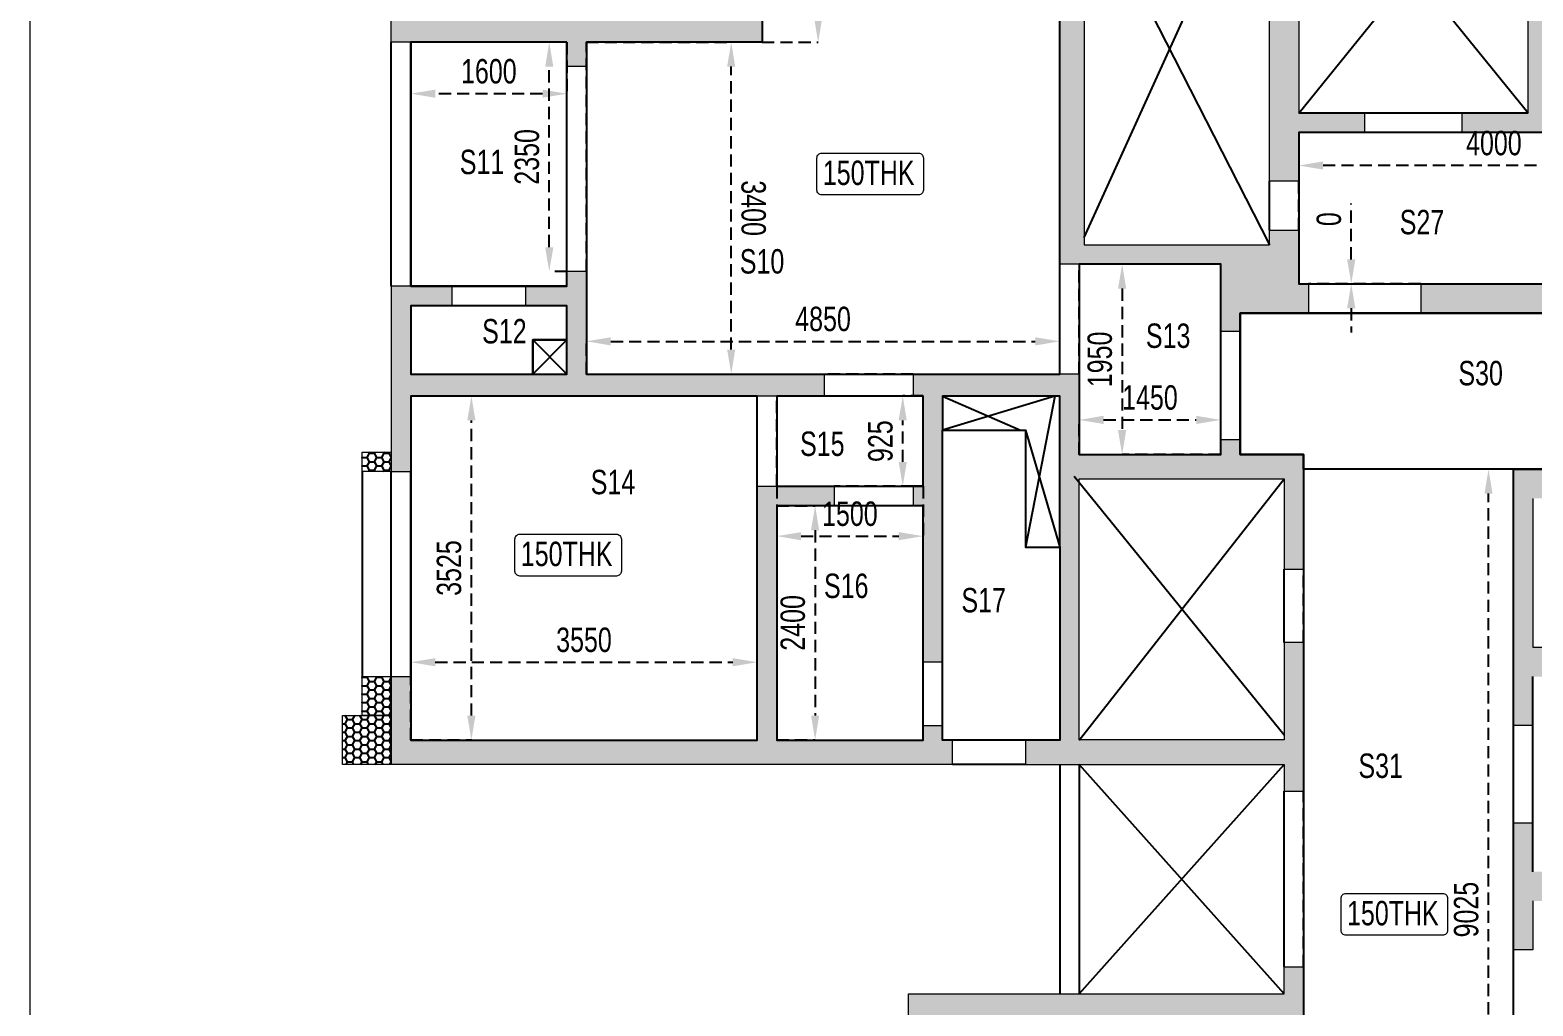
# Model space of a CAD drawing. Header units: millimetres. Extents: x 352 to 36305, y 188 to 51036.
# Drawn here: x 352 to 15754, y 32827 to 42827 of the extents above; entities that cross this region are included whole.
import ezdxf

# ---------------------------------------------------------------- set-up
doc = ezdxf.new("R2010")
doc.units = ezdxf.units.MM
doc.linetypes.add('HIDDEN', pattern=[0.375, 0.25, -0.125])
for name, color, linetype in [('$1$S-Non-Strl-RCW Hatch', 7, 'Continuous'), ('S-BEAM', 4, 'HIDDEN'), ('S-BEAM 1', 6, 'Continuous'), ('S-CUTOUT', 25, 'Continuous'), ('S-WALL HATCH', 251, 'Continuous')]:
    doc.layers.add(name, color=color, linetype=linetype)
for name, color, linetype, lineweight in [("S-BEAM NO'S", 2, 'Continuous', 20), ('S-GENERAL', 252, 'Continuous', 20), ('s-text', 20, 'Continuous', 13), ('S-WALL', 100, 'Continuous', 20)]:
    doc.layers.add(name, color=color, linetype=linetype, lineweight=lineweight)
doc.styles.add('Dim.s & Anno.(Misc.)', font='ARIALN.TTF')
doc.styles.add('SOBHA', font='swisscl.ttf')
doc.dimstyles.new('S-100-2', dxfattribs={"dimscale": 100, "dimtxt": 2.5, "dimasz": 2.5, "dimexe": 0, "dimexo": 0, "dimgap": 1, "dimtad": 1, "dimdec": 0, "dimzin": 0, "dimdsep": 46, "dimtxsty": 'SOBHA', "dimcen": 0.0895, "dimclrd": 8, "dimclre": 8, "dimclrt": 2, "dimadec": 0, "dimazin": 0, "dimtfac": 1, "dimtdec": 0, "dimtofl": 0, "dimtmove": 0, "dimatfit": 3, "dimfxl": 0.18, "dimtolj": 1, "dimtzin": 0, "dimlwd": -1, "dimlwe": -1, "dimarcsym": 1})

# ---------------------------------------------------------------- blocks, each defined once
blk = doc.blocks.new('W02-TP-WALLS')
at = {"layer": 'S-WALL HATCH', "ltscale": 7.5, "transparency": 33554687}
h = blk.add_hatch(color=251, dxfattribs=at)
h.dxf.hatch_style = 1
h.paths.add_polyline_path([(457715, -262390), (457615, -262390), (457615, -261440), (457415, -261440), (457415, -262390), (455915, -262390), (455915, -259990), (455915, -259790), (455715, -259790), (455715, -262390), (452215, -262390), (452215, -261640), (452015, -261640), (452015, -262390), (452015, -262690), (457715, -262690)])
h.paths.add_polyline_path([(459965, -260140), (459115, -260140), (459115, -258540), (458865, -258540), (458865, -259790), (457665, -259790), (457665, -258540), (457415, -258540), (457415, -258765), (457415, -259790), (456825, -259790), (456825, -259990), (457415, -259990), (457415, -260790), (457615, -260790), (457615, -259990), (458865, -259990), (458865, -260390), (459765, -260390), (459765, -262390), (459248, -262390), (459248, -262690), (459965, -262690), (460140, -262690), (460140, -262490), (459965, -262490), (459965, -260340)])
h.paths.add_polyline_path([(456405, -258540), (455815, -258540), (455815, -256800), (455615, -256800), (455615, -258540), (452215, -258540), (452215, -257915), (452015, -257915), (452015, -259540), (452215, -259540), (452215, -258765), (456405, -258765)])
h.paths.add_polyline_path([(461815, -255140), (461565, -255140), (461565, -255390), (461565, -255640), (461565, -257190), (459115, -257190), (459115, -256600), (458865, -256600), (458865, -257440), (459115, -257440), (461565, -257440), (461565, -258790), (461815, -258790)])
h.paths.add_polyline_path([(460765, -255390), (459115, -255390), (459115, -253340), (461565, -253340), (461565, -253640), (461815, -253640), (461815, -253140), (462531, -253140), (462531, -252890), (461365, -252890), (461165, -252890), (461165, -253090), (459065, -253090), (458865, -253090), (458865, -255790), (459115, -255790), (459115, -255640), (460765, -255640)])
h.paths.add_polyline_path([(455815, -254940), (454015, -254940), (453815, -254940), (452015, -254940), (452015, -255190), (452015, -255815), (452215, -255815), (452215, -255190), (455615, -255190), (455615, -255890), (455815, -255890), (455815, -255190)])
h.paths.add_polyline_path([(457615, -251290), (457515, -251290), (457515, -250665), (457315, -250665), (457315, -251290), (452015, -251290), (452015, -251540), (452015, -252440), (452265, -252440), (452265, -252240), (452265, -251540), (453815, -251540), (453815, -252240), (453815, -252440), (453815, -252590), (454015, -252590), (454015, -251540), (457615, -251540)])
h.paths.add_polyline_path([(461365, -247890), (461365, -247640), (461365, -247365), (461165, -247365), (461165, -247640), (457315, -247640), (457315, -247890), (457315, -248565), (457515, -248565), (457515, -247890), (461165, -247890), (461165, -251290), (458525, -251290), (458525, -251540), (458865, -251540), (459065, -251540), (461165, -251540), (461165, -251541), (461365, -251541), (461365, -251540), (461365, -251290)])
h.paths.add_polyline_path([(473615, -261965), (473415, -261965), (473415, -262390), (471815, -262390), (471615, -262390), (469265, -262390), (469265, -258515), (469915, -258515), (469915, -258315), (469215, -258315), (469215, -258200), (469015, -258200), (469015, -258315), (469015, -261240), (468115, -261240), (468115, -261440), (469015, -261440), (469015, -262490), (468415, -262490), (468215, -262490), (468215, -262690), (469015, -262690), (473615, -262690)])
h.paths.add_polyline_path([(476465, -260090), (476465, -259690), (476265, -259690), (476265, -260090), (474565, -260090), (474565, -259640), (474365, -259640), (474365, -260090), (471815, -260090), (471815, -258540), (472605, -258540), (472605, -258315), (472515, -258315), (472515, -256550), (472315, -256550), (472315, -258315), (471615, -258315), (471015, -258315), (471015, -258515), (471615, -258515), (471615, -260090), (471615, -260340), (471815, -260340), (473415, -260340), (473415, -260765), (473615, -260765), (473615, -260340), (474365, -260340), (476465, -260340)])
h.paths.add_polyline_path([(476465, -257665), (476265, -257665), (476265, -258315), (474365, -258315), (473415, -258315), (473415, -258540), (474365, -258540), (474365, -258990), (474565, -258990), (474565, -258540), (476265, -258540), (476265, -258940), (476465, -258940)], flags=17)
h.paths.add_polyline_path([(476465, -254690), (474715, -254690), (474515, -254690), (472315, -254690), (472315, -254915), (472315, -255640), (472515, -255640), (472515, -254915), (476265, -254915), (476265, -255565), (476465, -255565), (476465, -254915)])
h.paths.add_polyline_path([(469215, -254480), (469015, -254480), (469015, -255140), (467315, -255140), (467315, -253090), (467415, -253090), (467415, -252890), (467315, -252890), (465215, -252890), (464331, -252890), (464331, -253140), (465215, -253140), (465465, -253140), (467065, -253140), (467065, -254190), (466265, -254190), (466265, -254390), (467065, -254390), (467065, -256940), (466915, -256940), (466915, -257190), (469015, -257190), (469015, -257290), (469215, -257290), (469215, -257190), (469215, -256940), (469215, -256840), (469015, -256840), (469015, -256940), (467315, -256940), (467315, -255340), (469015, -255340), (469015, -256030), (469215, -256030)])
h.paths.add_polyline_path([(465465, -257190), (466205, -257190), (466205, -256940), (465465, -256940), (465465, -254390), (465465, -254190), (465465, -254065), (465215, -254065), (465215, -262690), (465465, -262690), (465465, -261440), (465465, -261240)])
h.paths.add_polyline_path([(476465, -250390), (476265, -250390), (476265, -251040), (471475, -251040), (471475, -251290), (474515, -251290), (474715, -251290), (476465, -251290)])
h.paths.add_polyline_path([(476465, -247390), (471015, -247390), (470815, -247390), (470815, -247640), (472415, -247640), (472415, -248090), (470615, -248090), (470615, -248290), (472415, -248290), (472415, -249840), (471375, -249840), (471375, -250040), (472615, -250040), (472615, -247640), (476265, -247640), (476265, -248290), (476465, -248290)])
h.paths.add_polyline_path([(476465, -243340), (476215, -243340), (476215, -244040), (473615, -244040), (473415, -244040), (471015, -244040), (470815, -244040), (470815, -244290), (471015, -244290), (476465, -244290)])
h.paths.add_polyline_path([(474715, -241665), (476215, -241665), (476215, -241840), (476465, -241840), (476465, -241365), (474665, -241365), (474465, -241365), (474465, -242265), (473415, -242265), (470715, -242265), (470715, -242490), (470815, -242490), (470815, -243080), (471015, -243080), (471015, -242490), (473415, -242490), (473615, -242490), (474715, -242490)])
h.paths.add_polyline_path([(476465, -238615), (476465, -238015), (476265, -238015), (476265, -238615), (474465, -238615), (472865, -238615), (472865, -236300), (472665, -236300), (472665, -238865), (474465, -238865), (474665, -238865), (476465, -238865)])
h.paths.add_polyline_path([(476465, -234390), (476265, -234390), (476265, -235041), (472665, -235041), (472465, -235041), (472465, -235265), (472665, -235265), (472865, -235265), (476265, -235265), (476265, -235915), (476465, -235915)])
h.paths.add_polyline_path([(476465, -231340), (472465, -231340), (470765, -231340), (470765, -231640), (472465, -231640), (472465, -232990), (471365, -232990), (471365, -232440), (470715, -232440), (470715, -232640), (471165, -232640), (471165, -234130), (471365, -234130), (471365, -233240), (472465, -233240), (472465, -234030), (472665, -234030), (472665, -231640), (476265, -231640), (476265, -232290), (476465, -232290)])
h.paths.add_polyline_path([(471365, -235040), (471165, -235040), (469615, -235040), (469615, -232640), (470065, -232640), (470065, -232440), (469615, -232440), (469615, -231640), (470015, -231640), (470015, -231340), (469615, -231340), (469365, -231340), (469365, -232290), (468865, -232290), (468865, -232490), (469365, -232490), (469365, -232640), (469365, -233990), (469365, -234190), (469365, -235040), (469365, -235390), (469615, -235390), (469615, -235265), (471365, -235265)])
h.paths.add_polyline_path([(463965, -232490), (464515, -232490), (464515, -232290), (463965, -232290), (463965, -231340), (463065, -231340), (463065, -231640), (463665, -231640), (463665, -235465), (460265, -235465), (460265, -235290), (460015, -235290), (460015, -236040), (459115, -236040), (459115, -235390), (458865, -235390), (458865, -240165), (459115, -240165), (460515, -240165), (460515, -240855), (460715, -240855), (460715, -240665), (461415, -240665), (461415, -240365), (461315, -240365), (461315, -239815), (461015, -239815), (461015, -239965), (460715, -239965), (459115, -239965), (459115, -236240), (460015, -236240), (460265, -236240), (460265, -235715), (461015, -235715), (461015, -239315), (461315, -239315), (461315, -238815), (461315, -238615), (461315, -235715), (463665, -235715), (463665, -238615), (463665, -238815), (463965, -238815), (463965, -238615)])
h.paths.add_polyline_path([(460965, -231340), (459240, -231340), (459240, -231640), (460040, -231640), (460040, -232390), (459190, -232390), (459190, -232590), (460040, -232590), (460040, -234090), (460015, -234090), (460015, -234290), (460015, -234380), (460265, -234380), (460265, -231640), (460965, -231640)])
h.paths.add_polyline_path([(458490, -231340), (457540, -231340), (455865, -231340), (455865, -231640), (457315, -231640), (457315, -234090), (457015, -234090), (457015, -234290), (459105, -234290), (459105, -234090), (457540, -234090), (457540, -232590), (458540, -232590), (458540, -232390), (457540, -232390), (457540, -231640), (458490, -231640)])
h.paths.add_polyline_path([(455915, -234090), (454565, -234090), (454565, -233090), (454365, -233090), (454365, -233190), (453590, -233190), (453590, -233390), (454365, -233390), (454365, -234040), (452215, -234040), (452215, -233390), (452990, -233390), (452990, -233190), (452215, -233190), (452215, -233015), (452015, -233015), (452015, -234040), (452015, -234290), (452015, -234915), (452215, -234915), (452215, -234290), (454565, -234290), (455615, -234290), (455815, -234290), (455915, -234290)])
h.paths.add_polyline_path([(454665, -231340), (452015, -231340), (452015, -231640), (452015, -231815), (452215, -231815), (452215, -231640), (454365, -231640), (454365, -232290), (454565, -232290), (454565, -231640), (454665, -231640)])
h.paths.add_polyline_path([(455815, -237640), (455815, -235300), (455615, -235300), (455615, -237640), (452215, -237640), (452215, -237015), (452015, -237015), (452015, -237640), (452015, -237890), (453815, -237890), (454015, -237890), (455815, -237890)])
h.paths.add_polyline_path([(456455, -241290), (454015, -241290), (454015, -240240), (453815, -240240), (453815, -240390), (453815, -240590), (453815, -241290), (452215, -241290), (452215, -240590), (452215, -240390), (452015, -240390), (452015, -242290), (452215, -242290), (452215, -241515), (456455, -241515)])
h.paths.add_polyline_path([(457765, -245040), (457665, -245040), (457465, -245040), (455965, -245040), (455965, -242640), (456555, -242640), (456555, -242440), (455765, -242440), (455765, -245040), (452215, -245040), (452215, -244390), (452015, -244390), (452015, -245040), (452015, -245290), (457765, -245290)])
h.paths.add_polyline_path([(461365, -244040), (461165, -244040), (461165, -245040), (459065, -245040), (459065, -242365), (461165, -242365), (461165, -243290), (461365, -243290), (461365, -242365), (461365, -242115), (460715, -242115), (460515, -242115), (459065, -242115), (459065, -241515), (459065, -241290), (457365, -241290), (457365, -241515), (457465, -241515), (457465, -242440), (457465, -242640), (457465, -244240), (457665, -244240), (457665, -241515), (458865, -241515), (458865, -245040), (458515, -245040), (458515, -245290), (459015, -245290), (461165, -245290), (461165, -245565), (461365, -245565)])
h = blk.add_hatch(color=251, dxfattribs=at)
h.dxf.hatch_style = 1
h.paths.add_polyline_path([(469615, -236490), (469365, -236490), (469365, -237140), (467165, -237140), (467165, -234190), (467165, -233990), (467165, -232490), (467665, -232490), (467665, -232290), (466315, -232290), (466315, -232490), (466865, -232490), (466865, -237640), (465315, -237640), (465315, -237940), (465315, -238615), (465315, -238815), (465315, -238915), (465515, -238915), (467165, -238915), (467165, -240365), (465515, -240365), (465315, -240365), (462565, -240365), (462565, -240665), (467415, -240665), (467415, -240465), (467415, -238915), (469365, -238915), (469365, -239365), (469615, -239365)])
h.paths.add_polyline_path([(467165, -237390), (469365, -237390), (469365, -238665), (465515, -238665), (465515, -237940), (467165, -237940)], flags=16)
h = blk.add_hatch(dxfattribs=at)
h.set_pattern_fill('ZIGZAG', color=251, scale=500)
h.set_pattern_definition([(0, (452215.334, -261440.394), (62.5, 62.5), [62.5, -62.5]), (90, (452277.834, -261440.394), (-62.5, 62.5), [62.5, -62.5])])
h.paths.add_polyline_path([(471615, -261240), (471815, -261240), (471815, -261390), (471615, -261390)])
h.paths.add_polyline_path([(471815, -260340), (471615, -260340), (471615, -260440), (471815, -260440)])
h.paths.add_polyline_path([(465465, -261240), (466015, -261240), (466015, -261440), (465465, -261440)])
h.paths.add_polyline_path([(460065, -260140), (459965, -260140), (459965, -260340), (460065, -260340)])
h.paths.add_polyline_path([(457415, -258765), (457315, -258765), (457315, -258540), (457415, -258540)])
h.paths.add_polyline_path([(456015, -259790), (455915, -259790), (455915, -259990), (456015, -259990)])
h.paths.add_polyline_path([(453390, -252240), (453815, -252240), (453815, -252440), (453390, -252440)])
h.paths.add_polyline_path([(452640, -252440), (452265, -252440), (452265, -252240), (452640, -252240)])
h.paths.add_polyline_path([(453815, -254690), (454015, -254690), (454015, -254940), (453815, -254940)])
h.paths.add_polyline_path([(458865, -252750), (459065, -252750), (459065, -253090), (458865, -253090)])
h.paths.add_polyline_path([(458865, -251540), (459065, -251540), (459065, -251640), (458865, -251640)])
h.paths.add_polyline_path([(465215, -253140), (465465, -253140), (465465, -253315), (465215, -253315)])
h.paths.add_polyline_path([(465465, -254190), (465615, -254190), (465615, -254390), (465465, -254390)])
h.paths.add_polyline_path([(469015, -253090), (468625, -253090), (468625, -252890), (469015, -252890)])
h.paths.add_polyline_path([(463515, -250490), (463715, -250490), (463715, -250990), (463515, -250990)])
h.paths.add_polyline_path([(463715, -248990), (463515, -248990), (463515, -249490), (463715, -249490)])
h.paths.add_polyline_path([(463715, -248190), (463515, -248190), (463515, -248690), (463715, -248690)])
h.paths.add_polyline_path([(463715, -246690), (463515, -246690), (463515, -247190), (463715, -247190)])
h.paths.add_polyline_path([(463715, -246390), (463515, -246390), (463515, -245890), (463715, -245890)])
h.paths.add_polyline_path([(463715, -244390), (463515, -244390), (463515, -244890), (463715, -244890)])
h.paths.add_polyline_path([(463715, -244090), (463515, -244090), (463515, -242565), (463715, -242565)])
h.paths.add_polyline_path([(460515, -241965), (460715, -241965), (460715, -242115), (460515, -242115)])
h.paths.add_polyline_path([(457465, -244890), (457665, -244890), (457665, -245040), (457465, -245040)])
h.paths.add_polyline_path([(453815, -240390), (453390, -240390), (453390, -240590), (453815, -240590)])
h.paths.add_polyline_path([(452215, -240390), (452640, -240390), (452640, -240590), (452215, -240590)])
h.paths.add_polyline_path([(453815, -237890), (454015, -237890), (454015, -238140), (453815, -238140)])
h.paths.add_polyline_path([(461315, -238615), (461990, -238615), (461990, -238815), (461315, -238815)])
h.paths.add_polyline_path([(463665, -238615), (462990, -238615), (462990, -238815), (463665, -238815)])
h.paths.add_polyline_path([(463965, -238615), (464065, -238615), (464065, -238815), (463965, -238815)])
h.paths.add_polyline_path([(465315, -238615), (465215, -238615), (465215, -238815), (465315, -238815)])
h.paths.add_polyline_path([(469315, -240665), (468675, -240665), (468675, -240465), (469315, -240465)])
h.paths.add_polyline_path([(467415, -240465), (467565, -240465), (467565, -240665), (467415, -240665)])
h.paths.add_polyline_path([(471015, -244040), (470815, -244040), (470815, -243890), (471015, -243890)])
h.paths.add_polyline_path([(471015, -244290), (470815, -244290), (470815, -244390), (471015, -244390)])
h.paths.add_polyline_path([(470815, -245990), (471015, -245990), (471015, -245890), (470815, -245890)])
h.paths.add_polyline_path([(470815, -246290), (471015, -246290), (471015, -246540), (470815, -246540)])
h.paths.add_polyline_path([(473415, -243590), (473615, -243590), (473615, -244040), (473415, -244040)])
h.paths.add_polyline_path([(473415, -242940), (473615, -242940), (473615, -242490), (473415, -242490)])
h.paths.add_polyline_path([(474665, -241365), (474465, -241365), (474465, -241165), (474665, -241165)])
h.paths.add_polyline_path([(474465, -238865), (474665, -238865), (474665, -239065), (474465, -239065)])
h.paths.add_polyline_path([(472865, -235265), (472665, -235265), (472665, -235365), (472865, -235365)])
h.paths.add_polyline_path([(472665, -235041), (472465, -235041), (472465, -234915), (472665, -234915)])
h.paths.add_polyline_path([(471165, -235040), (471365, -235040), (471365, -234915), (471165, -234915)])
h.paths.add_polyline_path([(469365, -233990), (469265, -233990), (469265, -234190), (469365, -234190)])
h.paths.add_polyline_path([(468165, -233990), (468465, -233990), (468465, -234190), (468165, -234190)])
h.paths.add_polyline_path([(467265, -233990), (467165, -233990), (467165, -234190), (467265, -234190)])
h.paths.add_polyline_path([(460015, -234290), (459915, -234290), (459915, -234090), (460015, -234090)])
h.paths.add_polyline_path([(455615, -234290), (455815, -234290), (455815, -234390), (455615, -234390)])
h.paths.add_polyline_path([(457465, -242440), (457365, -242440), (457365, -242640), (457465, -242640)])
h.paths.add_polyline_path([(471015, -247390), (470815, -247390), (470815, -247290), (471015, -247290)])
h.paths.add_polyline_path([(474515, -251290), (474715, -251290), (474715, -251790), (474515, -251790)])
h.paths.add_polyline_path([(474715, -254690), (474515, -254690), (474515, -254190), (474715, -254190)])
h = blk.add_hatch(color=251, dxfattribs=at)
h.dxf.hatch_style = 1
h.paths.add_polyline_path([(466315, -246290), (469565, -246290), (469565, -250990), (467565, -250990), (467565, -251290), (469015, -251290), (469015, -252890), (469015, -253090), (469015, -253380), (469215, -253380), (469215, -252890), (469215, -251290), (470565, -251290), (470565, -251040), (469865, -251040), (469865, -250040), (470565, -250040), (470565, -249840), (469865, -249840), (469865, -248290), (469865, -248090), (469865, -246290), (470815, -246290), (471015, -246290), (471015, -245990), (470815, -245990), (467115, -245990), (467115, -242490), (469805, -242490), (469805, -242265), (469615, -242265), (469615, -240465), (469315, -240465), (469315, -240665), (469315, -242265), (467115, -242265), (466315, -242265), (465140, -242265), (465140, -242565), (466015, -242565), (466015, -244090), (463715, -244090), (463515, -244090), (463515, -244390), (463715, -244390), (466015, -244390), (466015, -246390), (463715, -246390), (463515, -246390), (463515, -246690), (463715, -246690), (466015, -246690), (466015, -248690), (463715, -248690), (463515, -248690), (463515, -248990), (463715, -248990), (466015, -248990), (466015, -250990), (463715, -250990), (463515, -250990), (463515, -251290), (466415, -251290), (466415, -250990), (466315, -250990)])
h.paths.add_polyline_path([(466315, -245990), (466315, -242565), (466865, -242565), (466865, -245990)], flags=16)
h = blk.add_hatch(color=251, dxfattribs=at)
h.dxf.hatch_style = 1
h.paths.add_polyline_path([(464390, -242265), (463515, -242265), (463515, -242565), (463715, -242565), (464390, -242565)])
at = {"layer": 'S-WALL', "color": 3}
for points in [[(464065, -238815), (462990, -238815), (462990, -238615), (463665, -238615), (463665, -235715)], [(461315, -235715), (461315, -238615), (461990, -238615), (461990, -238815), (461315, -238815), (461315, -239315), (461015, -239315), (461015, -235715)], [(459115, -236240), (459115, -239965), (460715, -239965), (460715, -239965), (461015, -239965), (461015, -239815), (461315, -239815), (461315, -240365), (461415, -240365), (461415, -240665), (460715, -240665), (460715, -240855), (460515, -240855), (460515, -240165), (459115, -240165), (458865, -240165), (458865, -235390)], [(465315, -240365), (462565, -240365), (462565, -240665), (467565, -240665)], [(463715, -246690), (463715, -247190), (463515, -247190), (463515, -246690), (463515, -246390), (463515, -245890), (463715, -245890)], [(463715, -244890), (463515, -244890), (463515, -242265), (464390, -242265)], [(463715, -242565), (463715, -244090), (466015, -244090)], [(461165, -242365), (461165, -243290), (461365, -243290), (461365, -242365), (461365, -242115), (460715, -242115), (460715, -241965), (460515, -241965), (460515, -242115), (459065, -242115), (459065, -241515), (459065, -241290), (457365, -241290), (457365, -241515), (457465, -241515), (457465, -242440), (457365, -242440), (457365, -242640), (457465, -242640), (457465, -244240), (457665, -244240), (457665, -241515), (458865, -241515), (458865, -245040), (458515, -245040), (458515, -245290), (459065, -245290), (461165, -245290), (461165, -245565), (461365, -245565), (461365, -244040), (461165, -244040), (461165, -245040), (459065, -245040), (459065, -242365), (461165, -242365)]]:
    blk.add_lwpolyline(points, dxfattribs=at)
for points in [[(455815, -237640), (455815, -237890), (454015, -237890), (454015, -238140), (453815, -238140), (453815, -237890), (452015, -237890), (452015, -237640), (452015, -237015), (452215, -237015), (452215, -237640), (455615, -237640), (455615, -235300), (455815, -235300)], [(453815, -241290), (452215, -241290), (452215, -240590), (452640, -240590), (452640, -240390), (452015, -240390), (452015, -242290), (452215, -242290), (452215, -241515), (456455, -241515), (456455, -241290), (454015, -241290), (454015, -240240), (453815, -240240), (453815, -240390), (453390, -240390), (453390, -240590), (453815, -240590)], [(452215, -245040), (455765, -245040), (455765, -242440), (456555, -242440), (456555, -242640), (455965, -242640), (455965, -245040), (457465, -245040), (457465, -244890), (457665, -244890), (457665, -245040), (457765, -245040), (457765, -245290), (452015, -245290), (452015, -245040), (452015, -244390), (452215, -244390)], [(459065, -251540), (459065, -251640), (458865, -251640), (458865, -251540), (458525, -251540), (458525, -251290), (461165, -251290), (461165, -247890), (457515, -247890), (457515, -248565), (457315, -248565), (457315, -247890), (457315, -247640), (461165, -247640), (461165, -247365), (461365, -247365), (461365, -247640), (461365, -247890), (461365, -251290), (461365, -251540), (461365, -251640), (461165, -251640), (461165, -251540)]]:
    blk.add_lwpolyline(points, close=True, dxfattribs=at)
blk = doc.blocks.new('*D154')
at = {"layer": 'Defpoints', "color": 0, "linetype": 'Continuous', "ltscale": 500, "transparency": 16777216}
for p in [(7854, 46302), (8429, 46302), (7854, 42702)]:
    blk.add_point(p, dxfattribs=at)
at = {"layer": 'S-BEAM', "color": 8, "ltscale": 500, "transparency": 16777216}
for p, q in [((7854, 46302), (8429, 46302)), ((8429, 42952), (8429, 46052)), ((7854, 42702), (8429, 42702))]:
    blk.add_line(p, q, dxfattribs=at)
at = {"layer": 'S-BEAM', "color": 8, "linetype": 'Continuous', "ltscale": 500, "transparency": 16777216}
for points in [[(8387, 46052), (8471, 46052), (8429, 46302)], [(8387, 42952), (8471, 42952), (8429, 42702)]]:
    blk.add_solid(points, dxfattribs=at)
at = {"layer": 'S-BEAM', "color": 2, "linetype": 'Continuous', "ltscale": 500, "transparency": 16777216, "insert": (8201, 44502), "char_height": 250, "attachment_point": 5, "rotation": 90, "style": 'SOBHA'}
blk.add_mtext('\\A1;3600', dxfattribs=at)
blk = doc.blocks.new('*D155')
at = {"layer": 'Defpoints', "color": 0, "linetype": 'Continuous', "ltscale": 500, "transparency": 16777216}
for p in [(10904, 39637), (6054, 39302), (10904, 39302)]:
    blk.add_point(p, dxfattribs=at)
at = {"layer": 'S-BEAM', "color": 8, "ltscale": 500, "transparency": 16777216}
for p, q in [((6054, 39302), (6054, 39637)), ((6304, 39637), (10654, 39637)), ((10904, 39302), (10904, 39637))]:
    blk.add_line(p, q, dxfattribs=at)
at = {"layer": 'S-BEAM', "color": 8, "linetype": 'Continuous', "ltscale": 500, "transparency": 16777216}
for points in [[(6304, 39679), (6304, 39595), (6054, 39637)], [(10654, 39679), (10654, 39595), (10904, 39637)]]:
    blk.add_solid(points, dxfattribs=at)
at = {"layer": 'S-BEAM', "color": 2, "linetype": 'Continuous', "ltscale": 500, "transparency": 16777216, "insert": (8479, 39865), "char_height": 250, "attachment_point": 5, "style": 'SOBHA'}
blk.add_mtext('\\A1;4850', dxfattribs=at)
blk = doc.blocks.new('*D156')
at = {"layer": 'Defpoints', "color": 0, "linetype": 'Continuous', "ltscale": 500, "transparency": 16777216}
for p in [(6054, 42702), (7538, 42702), (6054, 39302)]:
    blk.add_point(p, dxfattribs=at)
at = {"layer": 'S-BEAM', "color": 8, "ltscale": 500, "transparency": 16777216}
for p, q in [((6054, 42702), (7538, 42702)), ((7538, 39552), (7538, 42452)), ((6054, 39302), (7538, 39302))]:
    blk.add_line(p, q, dxfattribs=at)
at = {"layer": 'S-BEAM', "color": 8, "linetype": 'Continuous', "ltscale": 500, "transparency": 16777216}
for points in [[(7579, 42452), (7496, 42452), (7538, 42702)], [(7579, 39552), (7496, 39552), (7538, 39302)]]:
    blk.add_solid(points, dxfattribs=at)
at = {"layer": 'S-BEAM', "color": 2, "linetype": 'Continuous', "ltscale": 500, "transparency": 16777216, "insert": (7766, 41002), "char_height": 250, "attachment_point": 5, "rotation": 270.0001, "style": 'SOBHA'}
blk.add_mtext('\\A1;3400', dxfattribs=at)
blk = doc.blocks.new('*D157')
at = {"layer": 'Defpoints', "color": 0, "linetype": 'Continuous', "ltscale": 500, "transparency": 16777216}
for p in [(5673, 42702), (5854, 42702), (5854, 40352)]:
    blk.add_point(p, dxfattribs=at)
at = {"layer": 'S-BEAM', "color": 8, "ltscale": 500, "transparency": 16777216}
for p, q in [((5854, 42702), (5673, 42702)), ((5673, 40602), (5673, 42452)), ((5854, 40352), (5673, 40352))]:
    blk.add_line(p, q, dxfattribs=at)
at = {"layer": 'S-BEAM', "color": 8, "linetype": 'Continuous', "ltscale": 500, "transparency": 16777216}
for points in [[(5631, 42452), (5715, 42452), (5673, 42702)], [(5631, 40602), (5715, 40602), (5673, 40352)]]:
    blk.add_solid(points, dxfattribs=at)
at = {"layer": 'S-BEAM', "color": 2, "linetype": 'Continuous', "ltscale": 500, "transparency": 16777216, "insert": (5445, 41527), "char_height": 250, "attachment_point": 5, "rotation": 90, "style": 'SOBHA'}
blk.add_mtext('\\A1;2350', dxfattribs=at)
blk = doc.blocks.new('*D158')
at = {"layer": 'Defpoints', "color": 0, "linetype": 'Continuous', "ltscale": 500, "transparency": 16777216}
for p in [(4254, 42702), (5854, 42702), (4254, 42175)]:
    blk.add_point(p, dxfattribs=at)
at = {"layer": 'S-BEAM', "color": 8, "ltscale": 500, "transparency": 16777216}
for p, q in [((4254, 42702), (4254, 42175)), ((5854, 42702), (5854, 42175)), ((5604, 42175), (4504, 42175))]:
    blk.add_line(p, q, dxfattribs=at)
at = {"layer": 'S-BEAM', "color": 8, "linetype": 'Continuous', "ltscale": 500, "transparency": 16777216}
for points in [[(4504, 42216), (4504, 42133), (4254, 42175)], [(5604, 42216), (5604, 42133), (5854, 42175)]]:
    blk.add_solid(points, dxfattribs=at)
at = {"layer": 'S-BEAM', "color": 2, "linetype": 'Continuous', "ltscale": 500, "transparency": 16777216, "insert": (5054, 42403), "char_height": 250, "attachment_point": 5, "style": 'SOBHA'}
blk.add_mtext('\\A1;1600', dxfattribs=at)
blk = doc.blocks.new('*D159')
at = {"layer": 'Defpoints', "color": 0, "linetype": 'Continuous', "ltscale": 500, "transparency": 16777216}
for p in [(12554, 38832), (11104, 38477), (12554, 38477)]:
    blk.add_point(p, dxfattribs=at)
at = {"layer": 'S-BEAM', "color": 8, "ltscale": 500, "transparency": 16777216}
for p, q in [((11104, 38477), (11104, 38832)), ((11354, 38832), (12304, 38832)), ((12554, 38477), (12554, 38832))]:
    blk.add_line(p, q, dxfattribs=at)
at = {"layer": 'S-BEAM', "color": 8, "linetype": 'Continuous', "ltscale": 500, "transparency": 16777216}
for points in [[(11354, 38874), (11354, 38790), (11104, 38832)], [(12304, 38874), (12304, 38790), (12554, 38832)]]:
    blk.add_solid(points, dxfattribs=at)
at = {"layer": 'S-BEAM', "color": 2, "linetype": 'Continuous', "ltscale": 500, "transparency": 16777216, "insert": (11829, 39060), "char_height": 250, "attachment_point": 5, "style": 'SOBHA'}
blk.add_mtext('\\A1;1450', dxfattribs=at)
blk = doc.blocks.new('*D160')
at = {"layer": 'Defpoints', "color": 0, "linetype": 'Continuous', "ltscale": 500, "transparency": 16777216}
for p in [(12554, 40427), (11544, 38477), (12554, 38477)]:
    blk.add_point(p, dxfattribs=at)
at = {"layer": 'S-BEAM', "color": 8, "ltscale": 500, "transparency": 16777216}
for p, q in [((12554, 40427), (11544, 40427)), ((11544, 40177), (11544, 38727)), ((12554, 38477), (11544, 38477))]:
    blk.add_line(p, q, dxfattribs=at)
at = {"layer": 'S-BEAM', "color": 8, "linetype": 'Continuous', "ltscale": 500, "transparency": 16777216}
for points in [[(11502, 40177), (11586, 40177), (11544, 40427)], [(11502, 38727), (11586, 38727), (11544, 38477)]]:
    blk.add_solid(points, dxfattribs=at)
at = {"layer": 'S-BEAM', "color": 2, "linetype": 'Continuous', "ltscale": 500, "transparency": 16777216, "insert": (11316, 39452), "char_height": 250, "attachment_point": 5, "rotation": 90, "style": 'SOBHA'}
blk.add_mtext('\\A1;1950', dxfattribs=at)
blk = doc.blocks.new('*D161')
at = {"layer": 'Defpoints', "color": 0, "linetype": 'Continuous', "ltscale": 500, "transparency": 16777216}
for p in [(7804, 36349), (4254, 35552), (7804, 35552)]:
    blk.add_point(p, dxfattribs=at)
at = {"layer": 'S-BEAM', "color": 8, "ltscale": 500, "transparency": 16777216}
for p, q in [((4254, 35552), (4254, 36349)), ((4504, 36349), (7554, 36349)), ((7804, 35552), (7804, 36349))]:
    blk.add_line(p, q, dxfattribs=at)
at = {"layer": 'S-BEAM', "color": 8, "linetype": 'Continuous', "ltscale": 500, "transparency": 16777216}
for points in [[(4504, 36391), (4504, 36307), (4254, 36349)], [(7554, 36391), (7554, 36307), (7804, 36349)]]:
    blk.add_solid(points, dxfattribs=at)
at = {"layer": 'S-BEAM', "color": 2, "linetype": 'Continuous', "ltscale": 500, "transparency": 16777216, "insert": (6029, 36577), "char_height": 250, "attachment_point": 5, "style": 'SOBHA'}
blk.add_mtext('\\A1;3550', dxfattribs=at)
blk = doc.blocks.new('*D214')
at = {"layer": 'Defpoints', "color": 0, "linetype": 'Continuous', "ltscale": 500, "transparency": 16777216}
for p in [(4254, 39077), (4875, 39077), (4254, 35552)]:
    blk.add_point(p, dxfattribs=at)
at = {"layer": 'S-BEAM', "color": 8, "ltscale": 500, "transparency": 16777216}
for p, q in [((4254, 39077), (4875, 39077)), ((4875, 35802), (4875, 38827)), ((4254, 35552), (4875, 35552))]:
    blk.add_line(p, q, dxfattribs=at)
at = {"layer": 'S-BEAM', "color": 8, "linetype": 'Continuous', "ltscale": 500, "transparency": 16777216}
for points in [[(4833, 38827), (4917, 38827), (4875, 39077)], [(4833, 35802), (4917, 35802), (4875, 35552)]]:
    blk.add_solid(points, dxfattribs=at)
at = {"layer": 'S-BEAM', "color": 2, "linetype": 'Continuous', "ltscale": 500, "transparency": 16777216, "insert": (4647, 37314), "char_height": 250, "attachment_point": 5, "rotation": 90, "style": 'SOBHA'}
blk.add_mtext('\\A1;3525', dxfattribs=at)
blk = doc.blocks.new('*D215')
at = {"layer": 'Defpoints', "color": 0, "linetype": 'Continuous', "ltscale": 500, "transparency": 16777216}
for p in [(9296, 39077), (9504, 39077), (9504, 38152)]:
    blk.add_point(p, dxfattribs=at)
at = {"layer": 'S-BEAM', "color": 8, "ltscale": 500, "transparency": 16777216}
for p, q in [((9504, 39077), (9296, 39077)), ((9296, 38402), (9296, 38827)), ((9504, 38152), (9296, 38152))]:
    blk.add_line(p, q, dxfattribs=at)
at = {"layer": 'S-BEAM', "color": 8, "linetype": 'Continuous', "ltscale": 500, "transparency": 16777216}
for points in [[(9254, 38827), (9337, 38827), (9296, 39077)], [(9254, 38402), (9337, 38402), (9296, 38152)]]:
    blk.add_solid(points, dxfattribs=at)
at = {"layer": 'S-BEAM', "color": 2, "linetype": 'Continuous', "ltscale": 500, "transparency": 16777216, "insert": (9068, 38614), "char_height": 250, "attachment_point": 5, "rotation": 90, "style": 'SOBHA'}
blk.add_mtext('\\A1;925', dxfattribs=at)
blk = doc.blocks.new('*D216')
at = {"layer": 'Defpoints', "color": 0, "linetype": 'Continuous', "ltscale": 500, "transparency": 16777216}
for p in [(8004, 38152), (9504, 38152), (9504, 37641)]:
    blk.add_point(p, dxfattribs=at)
at = {"layer": 'S-BEAM', "color": 8, "ltscale": 500, "transparency": 16777216}
for p, q in [((8004, 38152), (8004, 37641)), ((9504, 38152), (9504, 37641)), ((8254, 37641), (9254, 37641))]:
    blk.add_line(p, q, dxfattribs=at)
at = {"layer": 'S-BEAM', "color": 8, "linetype": 'Continuous', "ltscale": 500, "transparency": 16777216}
for points in [[(8254, 37682), (8254, 37599), (8004, 37641)], [(9254, 37682), (9254, 37599), (9504, 37641)]]:
    blk.add_solid(points, dxfattribs=at)
at = {"layer": 'S-BEAM', "color": 2, "linetype": 'Continuous', "ltscale": 500, "transparency": 16777216, "insert": (8754, 37869), "char_height": 250, "attachment_point": 5, "style": 'SOBHA'}
blk.add_mtext('\\A1;1500', dxfattribs=at)
blk = doc.blocks.new('*D217')
at = {"layer": 'Defpoints', "color": 0, "linetype": 'Continuous', "ltscale": 500, "transparency": 16777216}
for p in [(8004, 37952), (8004, 35552), (8398, 35552)]:
    blk.add_point(p, dxfattribs=at)
at = {"layer": 'S-BEAM', "color": 8, "ltscale": 500, "transparency": 16777216}
for p, q in [((8004, 37952), (8398, 37952)), ((8398, 37702), (8398, 35802)), ((8004, 35552), (8398, 35552))]:
    blk.add_line(p, q, dxfattribs=at)
at = {"layer": 'S-BEAM', "color": 8, "linetype": 'Continuous', "ltscale": 500, "transparency": 16777216}
for points in [[(8356, 37702), (8439, 37702), (8398, 37952)], [(8356, 35802), (8439, 35802), (8398, 35552)]]:
    blk.add_solid(points, dxfattribs=at)
at = {"layer": 'S-BEAM', "color": 2, "linetype": 'Continuous', "ltscale": 500, "transparency": 16777216, "insert": (8170, 36752), "char_height": 250, "attachment_point": 5, "rotation": 90, "style": 'SOBHA'}
blk.add_mtext('\\A1;2400', dxfattribs=at)
blk = doc.blocks.new('*D236')
at = {"layer": 'Defpoints', "color": 0, "linetype": 'Continuous', "ltscale": 500, "transparency": 16777216}
for p in [(13354, 40227), (13354, 40227), (13892, 40227)]:
    blk.add_point(p, dxfattribs=at)
at = {"layer": 'S-BEAM', "color": 8, "ltscale": 500, "transparency": 16777216}
for p, q in [((13892, 40477), (13892, 41051)), ((13354, 40227), (13892, 40227)), ((13354, 40227), (13892, 40227)), ((13892, 39977), (13892, 39727))]:
    blk.add_line(p, q, dxfattribs=at)
at = {"layer": 'S-BEAM', "color": 8, "linetype": 'Continuous', "ltscale": 500, "transparency": 16777216}
for points in [[(13850, 40477), (13934, 40477), (13892, 40227)], [(13850, 39977), (13934, 39977), (13892, 40227)]]:
    blk.add_solid(points, dxfattribs=at)
at = {"layer": 'S-BEAM', "color": 2, "linetype": 'Continuous', "ltscale": 500, "transparency": 16777216, "insert": (13664, 40889), "char_height": 250, "attachment_point": 5, "rotation": 90, "style": 'SOBHA'}
blk.add_mtext('\\A1;0', dxfattribs=at)
blk = doc.blocks.new('*D237')
at = {"layer": 'Defpoints', "color": 0, "linetype": 'Continuous', "ltscale": 500, "transparency": 16777216}
for p in [(13354, 41777), (17354, 41777), (13354, 41439)]:
    blk.add_point(p, dxfattribs=at)
at = {"layer": 'S-BEAM', "color": 8, "ltscale": 500, "transparency": 16777216}
for p, q in [((13354, 41777), (13354, 41439)), ((17354, 41777), (17354, 41439)), ((17104, 41439), (13604, 41439))]:
    blk.add_line(p, q, dxfattribs=at)
at = {"layer": 'S-BEAM', "color": 8, "linetype": 'Continuous', "ltscale": 500, "transparency": 16777216}
for points in [[(13604, 41481), (13604, 41397), (13354, 41439)], [(17104, 41481), (17104, 41397), (17354, 41439)]]:
    blk.add_solid(points, dxfattribs=at)
at = {"layer": 'S-BEAM', "color": 2, "linetype": 'Continuous', "ltscale": 500, "transparency": 16777216, "insert": (15354, 41667), "char_height": 250, "attachment_point": 5, "style": 'SOBHA'}
blk.add_mtext('\\A1;4000', dxfattribs=at)
blk = doc.blocks.new('*D242')
at = {"layer": 'Defpoints', "color": 0, "linetype": 'Continuous', "ltscale": 500, "transparency": 16777216}
for p in [(15299, 38327), (15554, 38327), (15554, 29302)]:
    blk.add_point(p, dxfattribs=at)
at = {"layer": 'S-BEAM', "color": 8, "ltscale": 500, "transparency": 16777216}
for p, q in [((15554, 38327), (15299, 38327)), ((15299, 29552), (15299, 38077)), ((15554, 29302), (15299, 29302))]:
    blk.add_line(p, q, dxfattribs=at)
at = {"layer": 'S-BEAM', "color": 8, "linetype": 'Continuous', "ltscale": 500, "transparency": 16777216}
for points in [[(15257, 38077), (15340, 38077), (15299, 38327)], [(15257, 29552), (15340, 29552), (15299, 29302)]]:
    blk.add_solid(points, dxfattribs=at)
at = {"layer": 'S-BEAM', "color": 2, "linetype": 'Continuous', "ltscale": 500, "transparency": 16777216, "insert": (15071, 33814), "char_height": 250, "attachment_point": 5, "rotation": 90, "style": 'SOBHA'}
blk.add_mtext('\\A1;9025', dxfattribs=at)

msp = doc.modelspace()

# ---------------------------------------------------------------- hatches: boundary and pattern name
at = {"layer": '$1$S-Non-Strl-RCW Hatch', "linetype": 'Continuous', "ltscale": 500, "transparency": 33554687}
h = msp.add_hatch(dxfattribs=at)
h.set_pattern_fill('HONEY', color=25, scale=400)
h.set_pattern_definition([(0, (-1181694.055, 214942.476), (75, 43.3012702), [50, -100]), (120, (-1181694.055, 214942.476), (-75, 43.3012702), [50, -100]), (60, (-1181694.055, 214942.476), (2e-14, 86.6025404), [-100, 50])])
h.paths.add_polyline_path([(4054.2, 38301.8), (3754.2, 38301.8), (3754.2, 38501.8), (4054.2, 38501.8)])
h.paths.add_polyline_path([(4054.2, 35801.8), (3754.2, 35801.8), (3754.2, 36201.8), (4054.2, 36201.8)])
h.paths.add_polyline_path([(4054.2, 35801.8), (4054.2, 35301.8), (3554.2, 35301.8), (3554.2, 35801.8)])

# ---------------------------------------------------------------- linework, layer by layer
at = {"layer": 'S-BEAM', "ltscale": 500}
for p, q in [((6054.2, 40351.8), (6054.2, 42701.8)), ((15704.2, 41776.8), (13354.2, 41776.8)), ((13354.2, 40776.8), (13354.2, 41276.8)), ((10904.2, 39301.8), (10904.2, 40426.8)), ((11104.2, 39301.8), (11104.2, 40426.8)), ((14604.2, 40226.8), (13454.2, 40226.8)), ((14604.2, 39926.8), (13454.2, 39926.8)), ((12554.2, 38476.8), (12554.2, 39736.8)), ((12754.2, 38476.8), (12754.2, 39736.8)), ((9404.2, 39301.8), (8494.2, 39301.8)), ((7804.2, 38151.8), (7804.2, 39076.8)), ((8004.2, 38151.8), (8004.2, 39076.8)), ((9404.2, 39076.8), (8494.2, 39076.8)), ((9404.2, 38151.8), (8594.2, 38151.8)), ((15554.2, 36501.8, 0), (15554.2, 38026.8, 0)), ((13404.2, 36551.8), (13404.2, 37301.8)), ((15554.2, 34201.8, 0), (15554.2, 36201.8)), ((13404.2, 33226.8), (13404.2, 35026.8)), ((15554.2, 31901.8, 0), (15554.2, 33901.8))]:
    msp.add_line(p, q, dxfattribs=at)
at = {"layer": 'S-BEAM', "color": 41, "linetype": 'Continuous', "ltscale": 500, "true_color": 0xf4ee51}
for points in [[(10904.2, 45201.8), (10904.2, 46301.8), (9054.2, 46301.8), (7954.2, 46301.8), (7854.2, 46301.8), (7854.2, 46201.8), (7854.2, 45291.8), (7854.2, 42951.8), (7854.2, 42701.8), (6054.2, 42701.8), (6054.2, 42451.8), (6054.2, 40351.8), (6054.2, 39301.8), (8494.2, 39301.8), (9404.2, 39301.8), (10904.2, 39301.8), (10904.2, 40426.8)], [(5854.2, 42701.8), (4254.2, 42701.8), (4254.2, 40201.8), (4679.2, 40201.8), (5854.2, 40201.8), (5854.2, 40351.8)], [(17354.2, 41676.8), (17354.2, 41776.8), (17254.2, 41776.8), (16004.2, 41776.8), (15029.2, 41776.8), (13354.2, 41776.8), (13354.2, 41276.8), (13354.2, 40776.8), (13354.2, 40226.8), (13454.2, 40226.8), (14604.2, 40226.8), (17354.2, 40226.8), (17354.2, 40500.9)], [(12554.2, 39736.8), (12554.2, 40426.8), (11154.2, 40426.8), (11104.2, 40426.8), (11104.2, 39301.8), (11104.2, 39076.8), (11104.2, 38476.8), (12554.2, 38476.8), (12554.2, 38626.8)], [(12754.2, 38476.8), (12754.2, 39926.8), (21354.2, 39926.8), (21354.2, 38326.8), (13404.2, 38326.8), (13404.2, 38476.8)], [(7804.2, 38151.8), (7804.2, 39076.8), (4254.2, 39076.8), (4254.2, 38301.8), (4254.2, 36201.8), (4254.2, 35551.8), (7804.2, 35551.8)], [(9504.2, 39076.8), (9404.2, 39076.8), (8494.2, 39076.8), (8004.2, 39076.8), (8004.2, 38151.8), (8594.2, 38151.8), (9404.2, 38151.8), (9504.2, 38151.8)], [(9504.2, 37951.8), (9404.2, 37951.8), (8594.2, 37951.8), (8004.2, 37951.8), (8004.2, 35551.8), (9504.2, 35551.8), (9504.2, 35701.8), (9504.2, 36351.8)]]:
    msp.add_lwpolyline(points, close=True, dxfattribs=at)
at = {"layer": 'S-BEAM', "color": 41, "linetype": 'Continuous', "ltscale": 500, "true_color": 0xf4ee51, "elevation": 0}
for points in [[(5504.2, 39301.8), (5504.2, 39651.8), (5854.2, 39651.8), (5854.2, 40001.8), (4254.2, 40001.8), (4254.2, 39301.8)], [(9704.2, 38726.8), (10554.2, 38726.8), (10554.2, 37526.8), (10904.2, 37526.8), (10904.2, 35551.8), (9704.2, 35551.8)]]:
    msp.add_lwpolyline(points, close=True, dxfattribs=at)
at = {"layer": 'S-BEAM', "color": 41, "linetype": 'Continuous', "ltscale": 500, "true_color": 0xf4ee51}
for points in [[(19454.2, 39926.8), (14604.2, 39926.8), (13454.2, 39926.8), (12754.2, 39926.8), (12754.2, 39736.8), (12754.2, 38476.8), (13404.2, 38476.8), (13404.2, 38226.8), (13404.2, 37301.8), (13404.2, 36551.8), (13404.2, 35026.8), (13404.2, 33226.8), (13404.2, 32951.8), (13404.2, 32701.8), (13404.2, 29301.8), (13404.2, 29051.8), (13404.2, 28951.8), (13404.2, 27701.8), (14569.7, 27701.8), (16369.7, 27701.8)], [(18454.2, 29301.8), (15554.2, 29301.8), (15554.2, 30101.8), (15554.2, 31601.8), (15554.2, 32401.8), (15554.2, 33901.8), (15554.2, 34201.8), (15554.2, 34701.8), (15554.2, 36201.8), (15554.2, 38326.8), (16429.2, 38326.8)]]:
    msp.add_lwpolyline(points, dxfattribs=at)
at = {"layer": 'S-BEAM 1', "color": 1, "ltscale": 500}
for p, q in [((4054.2, 40201.8), (4054.2, 42701.8)), ((4254.2, 40201.8), (4254.2, 42701.8)), ((5854.2, 40351.8), (5854.2, 42701.8)), ((15704.2, 41976.8, 0), (13354.2, 41976.8, 0)), ((13054.2, 40776.8), (13054.2, 41276.8)), ((5854.2, 40201.8), (4254.2, 40201.8)), ((5854.2, 40001.8), (4254.2, 40001.8)), ((3754.2, 38301.8), (3754.2, 36201.8)), ((4054.2, 36201.8), (4054.2, 38301.8)), ((4254.2, 36201.8), (4254.2, 38301.8)), ((9404.2, 37951.8), (8594.2, 37951.8)), ((13204.2, 36551.8), (13204.2, 37301.8)), ((9504.2, 35701.8), (9504.2, 36351.8)), ((9704.2, 35551.8), (9704.2, 36351.8)), ((15754.2, 34201.8, 0), (15754.2, 36201.8)), ((10554.2, 35551.8), (9804.2, 35551.8)), ((10554.2, 35301.8), (9804.2, 35301.8)), ((10904.2, 35301.8), (10904.2, 32951.8)), ((11104.2, 35301.8), (11104.2, 32951.8)), ((13204.2, 33226.8), (13204.2, 35026.8))]:
    msp.add_line(p, q, dxfattribs=at)
at = {"layer": 'S-CUTOUT', "color": 35}
for p, q in [((11154.2, 40700.1), (13054.2, 44876.8, 0)), ((15704.2, 41976.8, 0), (13354.2, 44876.8)), ((13354.2, 41976.8, 0), (15704.2, 44876.8)), ((11154.2, 44351.8), (13054.2, 40626.8)), ((5504.2, 39651.8, 0), (5854.2, 39301.8, 0)), ((5854.2, 39651.8, 0), (5504.2, 39301.8, 0)), ((13204.2, 35601.8, 0), (11054.2, 38251.8, 0)), ((11104.2, 35551.8), (13204.2, 38226.8, 0)), ((11104.2, 32951.8), (13204.2, 35301.8)), ((13204.2, 32951.8), (11104.2, 35301.8))]:
    msp.add_line(p, q, dxfattribs=at)
at = {"layer": 'S-CUTOUT', "color": 1, "elevation": 0}
for points in [[(5854.2, 39651.8), (5504.2, 39651.8), (5504.2, 39301.8), (5854.2, 39301.8)], [(9704.2, 39076.8), (9704.2, 38726.8), (10554.2, 38726.8), (10554.2, 37526.8), (10904.2, 37526.8), (10904.2, 39076.8)]]:
    msp.add_lwpolyline(points, close=True, dxfattribs=at)
at = {"layer": 'S-CUTOUT', "color": 35, "elevation": 0}
for points in [[(10854.2, 39076.8), (9704.2, 38726.8)], [(9704.2, 39076.8), (10504.2, 38726.8)], [(10854.2, 39076.8), (10554.2, 37526.8)], [(10554.2, 38726.8), (10904.2, 37526.8)]]:
    msp.add_lwpolyline(points, dxfattribs=at)
at = {"layer": 'S-GENERAL', "color": 252, "ltscale": 7.5}
msp.add_lwpolyline([(352.2, 51036.1), (36305.1, 51036.1), (36305.1, 188.5), (352.2, 188.5)], close=True, dxfattribs=at)
at = {"layer": 'S-GENERAL', "color": 160}
for points in [[(8466.3, 41566), (9456.9, 41566, -0.4142136), (9506.9, 41516), (9506.9, 41187.2, -0.4142136), (9456.9, 41137.2), (8466.3, 41137.2, -0.4142136), (8416.3, 41187.2), (8416.3, 41516, -0.4142136)], [(5371.2, 37661), (6361.8, 37661, -0.4142136), (6411.8, 37611), (6411.8, 37282.1, -0.4142136), (6361.8, 37232.1), (5371.2, 37232.1, -0.4142136), (5321.2, 37282.1), (5321.2, 37611, -0.4142136)], [(13838.5, 33979.7), (14829.1, 33979.7, -0.4142136), (14879.1, 33929.7), (14879.1, 33600.9, -0.4142136), (14829.1, 33550.9), (13838.5, 33550.9, -0.4142136), (13788.5, 33600.9), (13788.5, 33929.7, -0.4142136)]]:
    msp.add_lwpolyline(points, format="xyb", close=True, dxfattribs=at)
at = {"layer": 'S-WALL', "ltscale": 500}
msp.add_lwpolyline([(4054.2, 38301.8), (3754.2, 38301.8), (3754.2, 38501.8), (4054.2, 38501.8)], close=True, dxfattribs=at)
at = {"layer": 'S-WALL', "ltscale": 500, "elevation": 0}
msp.add_lwpolyline([(4054.2, 35801.8), (3754.2, 35801.8), (3754.2, 36201.8), (4054.2, 36201.8)], close=True, dxfattribs=at)
msp.add_lwpolyline([(4054.2, 35801.8), (4054.2, 35301.8), (3554.2, 35301.8), (3554.2, 35801.8), (4054.2, 35801.8)], dxfattribs=at)

# ---------------------------------------------------------------- block references
at = {"layer": 'S-BEAM'}
msp.add_blockref('W02-TP-WALLS', (-447961.2, 280592.2), dxfattribs=at)

# ---------------------------------------------------------------- texts
at = {"layer": "S-BEAM NO'S", "color": 3, "linetype": 'Continuous', "style": 'SOBHA'}
for s, p in [('S11', (4756.4, 41350.4, 0)), ('S27', (14389.4, 40734.4, 0)), ('S10', (7625.9, 40331.9, 0)), ('S12', (4985.4, 39615.9, 0)), ('S13', (11787.9, 39569.9, 0)), ('S30', (14990.4, 39186.4, 0)), ('S15', (8243.4, 38462.9, 0)), ('S14', (6098.4, 38070.4, 0)), ('S16', (8488.9, 37006.9, 0)), ('S17', (9897.4, 36859.9, 0)), ('S31', (13965.9, 35163.4, 0))]:
    msp.add_text(s, height=250, dxfattribs=at).set_placement(p)
at = {"layer": 's-text', "color": 2, "char_height": 250, "width": 3976.363, "attachment_point": 1, "style": 'Dim.s & Anno.(Misc.)'}
for insert in [(8476.7, 41489, -416), (5381.6, 37583.9, -416), (13848.9, 33902.7, -416)]:
    msp.add_mtext('{\\fSwis721 LtCn BT|b0|i0|c0|p34;150THK }', dxfattribs=dict(at, insert=insert))

# ---------------------------------------------------------------- dimensions: what is measured, and where the dimension line sits
at = {"layer": 'S-BEAM', "color": 41, "linetype": 'Continuous', "ltscale": 500, "true_color": 0xf4ee51}
for base, p1, p2, picture, middle in [((8429, 46301.8), (7854.2, 42701.8), (7854.2, 46301.8), '*D154', (8200.9, 44501.8)), ((13892.0456723, 40226.8143696), (13354.1634104, 40226.8143696), (13354.1634104, 40226.8143696), '*D236', (13664.0148728, 40888.9048021)), ((11544, 38476.8), (12554.2, 40426.8), (12554.2, 38476.8), '*D160', (11316, 39451.8)), ((9295.5, 39076.8), (9504.2, 38151.8), (9504.2, 39076.8), '*D215', (9067.5, 38614.3)), ((15298.5, 38326.8), (15554.2, 29301.8), (15554.2, 38326.8), '*D242', (15070.5, 33814.3)), ((8397.5, 35551.8), (8004.2, 37951.8), (8004.2, 35551.8), '*D217', (8169.5, 36751.8))]:
    dim = msp.add_linear_dim(base=base, p1=p1, p2=p2, angle=90, dimstyle='S-100-2', dxfattribs=at)
    dim.commit()
    dim.dimension.update_dxf_attribs({"geometry": picture, "text_midpoint": middle})
for base, p1, p2, picture, middle in [((4254.2, 42174.5), (5854.2, 42701.8), (4254.2, 42701.8), '*D158', (5054.2, 42402.6)), ((13354.2, 41439), (17354.2, 41776.8), (13354.2, 41776.8), '*D237', (15354.2, 41667.1)), ((10904.2, 39637), (6054.2, 39301.8), (10904.2, 39301.8), '*D155', (8479.2, 39865.1)), ((12554.2, 38832), (11104.2, 38476.8), (12554.2, 38476.8), '*D159', (11829.2, 39060.1)), ((9504.2, 37640.5), (8004.2, 38151.8), (9504.2, 38151.8), '*D216', (8754.2, 37868.6)), ((7804.2, 36349), (4254.2, 35551.8), (7804.2, 35551.8), '*D161', (6029.2, 36577.2))]:
    dim = msp.add_linear_dim(base=base, p1=p1, p2=p2, dimstyle='S-100-2', dxfattribs=at)
    dim.commit()
    dim.dimension.update_dxf_attribs({"geometry": picture, "text_midpoint": middle})
for p1, p2, distance, picture, middle in [((5854.2, 40351.8), (5854.2, 42701.8), 181.1, '*D157', (5444.9, 41526.8)), ((6054.2, 39301.8), (6054.2, 42701.8), -1483.4, '*D156', (7765.7, 41001.8)), ((4254.2, 35551.8), (4254.2, 39076.8), -620.9, '*D214', (4646.9, 37314.3))]:
    dim = msp.add_aligned_dim(p1=p1, p2=p2, distance=distance, dimstyle='S-100-2', dxfattribs=at)
    dim.commit()
    dim.dimension.update_dxf_attribs({"geometry": picture, "text_midpoint": middle})

doc.saveas('drawing.dxf')
